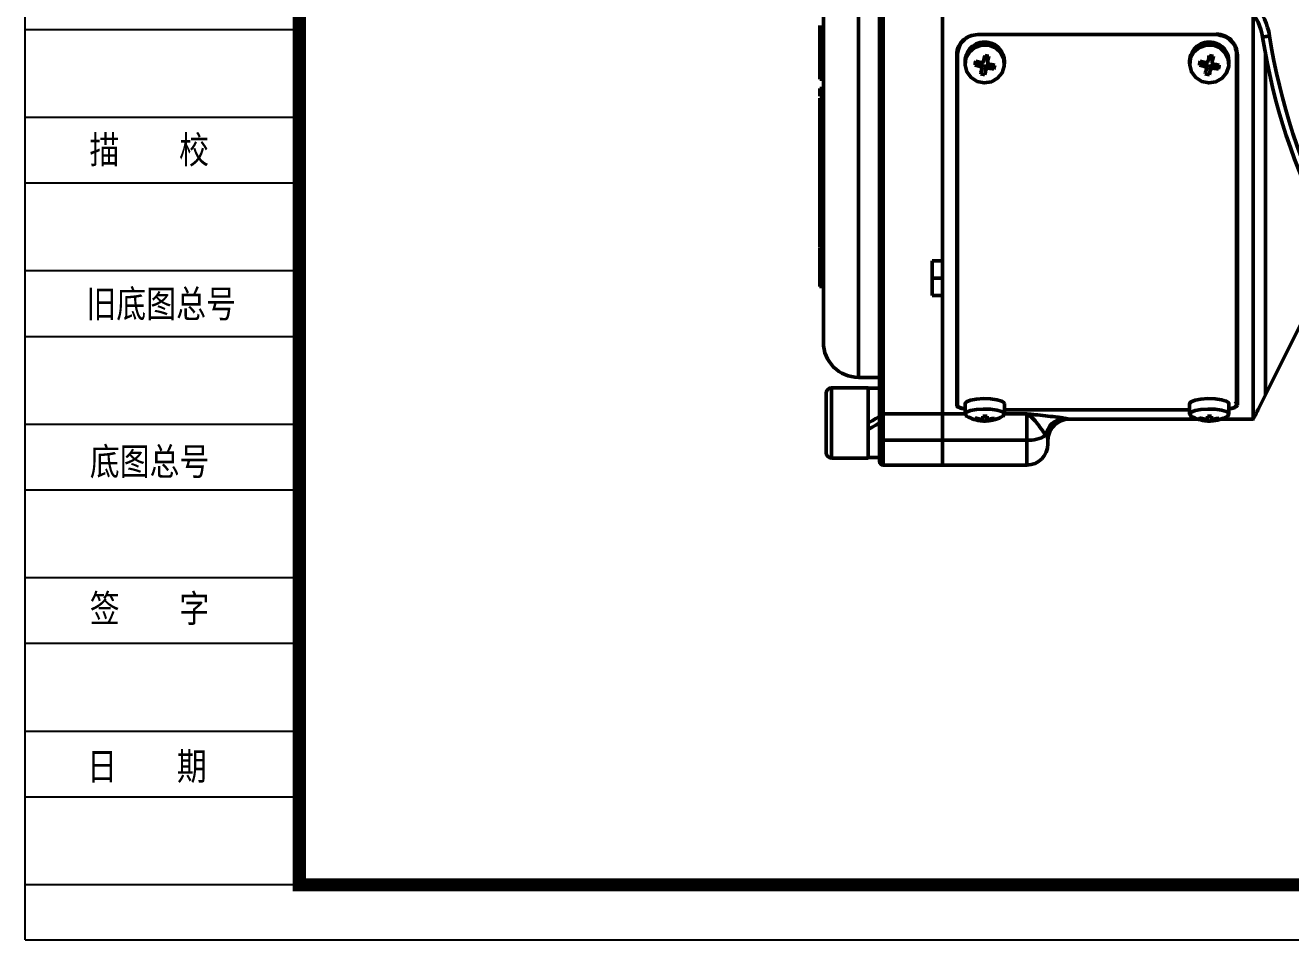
# Model space of a CAD drawing. Header units: millimetres. Extents: x 7343 to 8240, y 5038 to 5694.
# Drawn here: x 7343.4 to 7523.8, y 5038.2 to 5168.5 of the extents above; entities that cross this region are included whole.
import ezdxf

# ---------------------------------------------------------------- set-up
doc = ezdxf.new("R2010")
doc.units = ezdxf.units.MM
doc.layers.add('AM_BOR', color=7, linetype='Continuous', lineweight=50)
doc.styles.add('STYLE1', font='')
doc.styles.get('STYLE1').set_extended_font_data('FangSong_GB2312')

msp = doc.modelspace()

# ---------------------------------------------------------------- linework, layer by layer
for p, q in [((7343.435, 5038.228), (7343.435, 5694.478)), ((7382.497, 5167.915), (7343.435, 5167.915)), ((7382.497, 5155.415), (7343.435, 5155.415)), ((7382.497, 5146.04), (7343.435, 5146.04)), ((7382.497, 5133.54), (7343.435, 5133.54)), ((7382.497, 5124.165), (7343.435, 5124.165)), ((7382.497, 5111.665), (7343.435, 5111.665)), ((7382.497, 5102.29), (7343.435, 5102.29)), ((7382.497, 5089.79), (7343.435, 5089.79)), ((7382.497, 5080.415), (7343.435, 5080.415)), ((7382.497, 5067.915), (7343.435, 5067.915)), ((7382.497, 5058.54), (7343.435, 5058.54)), ((7382.497, 5046.04), (7343.435, 5046.04)), ((7343.435, 5038.228), (8240.31, 5038.228)), ((7343.435, 5038.228), (7343.435, 5038.228))]:
    msp.add_line(p, q)
at = {"const_width": 1.875}
msp.add_lwpolyline([(8232.497, 5686.665), (7382.497, 5686.665), (7382.497, 5046.04), (8232.497, 5046.04)], close=True, dxfattribs=at)
at = {"layer": 'AM_BOR'}
for p, q in [((7457.18, 5123.37), (7457.18, 5238.37)), ((7462.18, 5175.87), (7462.18, 5118.37)), ((7465.18, 5113.66), (7465.18, 5170.534)), ((7465.68, 5170.458), (7465.68, 5113.166)), ((7474.18, 5170.458), (7474.18, 5113.166)), ((7474.18, 5134.971), (7474.18, 5170.458)), ((7518.43, 5112.4), (7518.43, 5170.195)), ((7456.68, 5168.509), (7456.68, 5166.738)), ((7479.18, 5167.213), (7479.18, 5167.313)), ((7513.18, 5167.213), (7479.18, 5167.213)), ((7479.18, 5167.213), (7513.18, 5167.213)), ((7513.18, 5167.213), (7513.18, 5167.313)), ((7456.68, 5166.738), (7457.18, 5166.738)), ((7456.68, 5166.738), (7456.68, 5165.878)), ((7456.68, 5165.878), (7457.18, 5165.878)), ((7456.68, 5165.878), (7456.68, 5165.305)), ((7456.68, 5165.305), (7457.18, 5165.305)), ((7476.28, 5164.525), (7476.555, 5165.613)), ((7456.68, 5164.159), (7457.18, 5164.159)), ((7456.68, 5164.098), (7456.68, 5163.504)), ((7456.68, 5163.617), (7456.68, 5161.646)), ((7456.68, 5163.504), (7457.18, 5163.504)), ((7476.18, 5114.407), (7476.18, 5164.286)), ((7476.28, 5164.404), (7476.28, 5164.525)), ((7476.28, 5114.378), (7476.28, 5164.404)), ((7477.38, 5163.429), (7477.38, 5163.037)), ((7480.081, 5163.79), (7480.591, 5163.686)), ((7480.591, 5163.69), (7480.591, 5163.276)), ((7480.598, 5163.723), (7480.76, 5164.118)), ((7480.598, 5163.723), (7480.598, 5163.338)), ((7482.98, 5163.037), (7482.98, 5163.429)), ((7509.38, 5163.429), (7509.38, 5163.037)), ((7512.081, 5163.79), (7512.591, 5163.686)), ((7512.591, 5163.69), (7512.591, 5163.276)), ((7512.598, 5163.723), (7512.76, 5164.118)), ((7512.598, 5163.723), (7512.598, 5163.338)), ((7514.98, 5163.037), (7514.98, 5163.429)), ((7516.08, 5164.404), (7516.08, 5164.525)), ((7516.08, 5164.404), (7516.08, 5114.378)), ((7516.18, 5114.407), (7516.18, 5164.286)), ((7520.18, 5115.87), (7520.18, 5164.507)), ((7456.68, 5163.34), (7457.18, 5163.34)), ((7456.68, 5161.646), (7457.18, 5161.646)), ((7479.531, 5163.051), (7478.766, 5162.863)), ((7479.531, 5162.666), (7479.531, 5163.051)), ((7479.598, 5163.06), (7479.637, 5163.238)), ((7480.372, 5162.683), (7479.769, 5162.806)), ((7479.769, 5162.381), (7479.769, 5162.795)), ((7480.35, 5162.588), (7480.188, 5161.503)), ((7480.35, 5162.202), (7480.35, 5162.588)), ((7480.683, 5163.066), (7480.635, 5162.848)), ((7480.705, 5162.811), (7480.705, 5162.426)), ((7480.705, 5162.811), (7481.47, 5162.31)), ((7511.531, 5163.051), (7510.766, 5162.863)), ((7511.531, 5162.666), (7511.531, 5163.051)), ((7511.598, 5163.06), (7511.637, 5163.238)), ((7512.372, 5162.683), (7511.769, 5162.806)), ((7511.769, 5162.381), (7511.769, 5162.795)), ((7512.35, 5162.588), (7512.188, 5161.503)), ((7512.35, 5162.202), (7512.35, 5162.588)), ((7512.683, 5163.066), (7512.635, 5162.848)), ((7512.705, 5162.811), (7512.705, 5162.426)), ((7512.705, 5162.811), (7513.47, 5162.31)), ((7456.68, 5161.268), (7457.18, 5161.268)), ((7456.68, 5161.268), (7456.68, 5160.87)), ((7456.68, 5160.87), (7457.18, 5160.87)), ((7456.68, 5159.538), (7457.18, 5159.538)), ((7456.68, 5158.132), (7457.18, 5158.132)), ((7456.68, 5158.132), (7456.68, 5157.767)), ((7456.68, 5157.767), (7457.18, 5157.767)), ((7456.68, 5156.455), (7457.18, 5156.455)), ((7456.68, 5156.455), (7456.68, 5156.035)), ((7456.68, 5156.035), (7457.18, 5156.035)), ((7456.68, 5156.035), (7456.68, 5155.686)), ((7456.68, 5155.686), (7457.18, 5155.686)), ((7456.68, 5154.481), (7457.18, 5154.481)), ((7456.68, 5154.481), (7456.68, 5151.609)), ((7456.68, 5151.609), (7457.18, 5151.609)), ((7456.68, 5151.609), (7456.68, 5151.572)), ((7456.68, 5150.447), (7457.18, 5150.447)), ((7456.68, 5150.419), (7456.68, 5150.173)), ((7456.68, 5150.173), (7456.68, 5148.019)), ((7456.68, 5150.173), (7457.18, 5150.173)), ((7456.68, 5148.019), (7457.18, 5148.019)), ((7456.68, 5148.019), (7456.68, 5147.587)), ((7456.68, 5147.587), (7457.18, 5147.587)), ((7456.68, 5147.587), (7456.68, 5146.955)), ((7456.68, 5146.955), (7457.18, 5146.955)), ((7456.68, 5146.955), (7456.68, 5146.455)), ((7456.68, 5146.455), (7457.18, 5146.455)), ((7456.68, 5145.927), (7457.18, 5145.927)), ((7456.68, 5145.927), (7456.68, 5145.085)), ((7456.68, 5145.085), (7457.18, 5145.085)), ((7456.68, 5144.262), (7457.18, 5144.262)), ((7456.68, 5144.262), (7456.68, 5144.09)), ((7456.68, 5144.09), (7457.18, 5144.09)), ((7456.68, 5144.09), (7456.68, 5143.642)), ((7456.68, 5143.642), (7457.18, 5143.642)), ((7456.68, 5143.151), (7456.618, 5143.151)), ((7456.618, 5142.914), (7456.68, 5142.914)), ((7456.68, 5143.07), (7457.18, 5143.07)), ((7456.68, 5143.07), (7456.68, 5142.699)), ((7456.68, 5142.699), (7457.18, 5142.699)), ((7456.68, 5142.699), (7456.68, 5142.226)), ((7456.68, 5142.226), (7457.18, 5142.226)), ((7456.68, 5142.226), (7456.68, 5141.977)), ((7456.68, 5141.955), (7457.18, 5141.955)), ((7456.68, 5141.955), (7456.68, 5141.482)), ((7456.68, 5141.482), (7457.18, 5141.482)), ((7456.68, 5140.782), (7457.18, 5140.782)), ((7456.68, 5140.782), (7456.68, 5140.383)), ((7456.68, 5140.321), (7457.18, 5140.321)), ((7456.68, 5139.865), (7457.18, 5139.865)), ((7456.68, 5139.302), (7457.18, 5139.302)), ((7456.68, 5138.158), (7457.18, 5138.158)), ((7456.618, 5137.995), (7456.68, 5137.995)), ((7456.68, 5137.986), (7457.18, 5137.986)), ((7456.68, 5137.897), (7456.68, 5137.835)), ((7456.68, 5137.835), (7457.18, 5137.835)), ((7456.68, 5137.808), (7456.68, 5137.742)), ((7456.68, 5137.742), (7456.68, 5137.118)), ((7456.68, 5137.742), (7457.18, 5137.742)), ((7456.68, 5137.118), (7457.18, 5137.118)), ((7456.68, 5137.118), (7456.68, 5136.86)), ((7456.68, 5136.86), (7457.18, 5136.86)), ((7456.68, 5136.765), (7457.18, 5136.765)), ((7456.68, 5136.765), (7456.68, 5136.524)), ((7472.68, 5134.971), (7474.18, 5134.971)), ((7472.68, 5134.971), (7472.68, 5130.021)), ((7456.68, 5133.82), (7457.18, 5133.82)), ((7456.618, 5131.295), (7457.18, 5131.295)), ((7472.68, 5132.5), (7474.18, 5132.5)), ((7472.68, 5130.021), (7474.18, 5130.021)), ((7474.18, 5113.166), (7474.18, 5130.021)), ((7520.18, 5115.87), (7527.18, 5129.87)), ((7462.18, 5118.37), (7465.18, 5118.37)), ((7463.58, 5116.87), (7458.33, 5116.87)), ((7458.33, 5116.87), (7458.33, 5106.87)), ((7463.58, 5116.87), (7463.58, 5106.87)), ((7465.18, 5116.81), (7463.58, 5116.81)), ((7457.58, 5107.62), (7457.58, 5116.12)), ((7519.424, 5114.357), (7520.18, 5115.87)), ((7465.18, 5109.613), (7465.18, 5113.66)), ((7465.68, 5113.166), (7474.18, 5113.166)), ((7465.68, 5113.166), (7465.68, 5109.408)), ((7474.18, 5109.408), (7474.18, 5113.166)), ((7474.18, 5113.166), (7477.38, 5113.166)), ((7477.38, 5114.627), (7477.38, 5113.135)), ((7482.98, 5113.135), (7482.98, 5114.627)), ((7509.38, 5113.745), (7482.98, 5113.745)), ((7482.98, 5113.166), (7486.18, 5113.166)), ((7486.18, 5109.408), (7486.18, 5113.166)), ((7509.38, 5114.627), (7509.38, 5113.135)), ((7514.98, 5113.135), (7514.98, 5114.627)), ((7519.288, 5114.085), (7519.424, 5114.357)), ((7478.872, 5112.57), (7478.791, 5112.436)), ((7479.573, 5112.277), (7479.573, 5112.432)), ((7479.865, 5112.2), (7479.865, 5112.465)), ((7480.455, 5112.851), (7480.446, 5112.15)), ((7480.465, 5112.195), (7480.465, 5112.852)), ((7480.495, 5112.853), (7480.495, 5112.498)), ((7480.495, 5112.853), (7480.495, 5112.501)), ((7480.773, 5112.421), (7480.773, 5112.27)), ((7481.478, 5112.547), (7481.554, 5112.418)), ((7492.175, 5112.4), (7510.594, 5112.4)), ((7492.175, 5112.4), (7492.177, 5112.4)), ((7492.177, 5112.4), (7492.18, 5112.401)), ((7492.177, 5112.399), (7510.596, 5112.399)), ((7510.872, 5112.57), (7510.791, 5112.436)), ((7511.573, 5112.277), (7511.573, 5112.432)), ((7511.865, 5112.2), (7511.865, 5112.465)), ((7512.455, 5112.851), (7512.446, 5112.15)), ((7512.465, 5112.195), (7512.465, 5112.852)), ((7512.495, 5112.853), (7512.495, 5112.498)), ((7512.495, 5112.853), (7512.495, 5112.501)), ((7512.773, 5112.421), (7512.773, 5112.27)), ((7513.478, 5112.547), (7513.554, 5112.418)), ((7513.764, 5112.399), (7518.435, 5112.399)), ((7513.767, 5112.4), (7518.43, 5112.4)), ((7465.18, 5106.37), (7465.18, 5109.613)), ((7465.68, 5109.408), (7474.18, 5109.408)), ((7465.68, 5109.408), (7465.68, 5105.87)), ((7486.18, 5109.408), (7474.18, 5109.408)), ((7474.18, 5109.408), (7474.18, 5105.87)), ((7486.18, 5105.87), (7486.18, 5109.408)), ((7489.18, 5109.405), (7489.18, 5108.87)), ((7458.33, 5106.87), (7463.58, 5106.87)), ((7463.58, 5106.93), (7465.18, 5106.93)), ((7465.68, 5105.87), (7474.18, 5105.87)), ((7474.18, 5105.87), (7486.18, 5105.87))]:
    msp.add_line(p, q, dxfattribs=at)
at = {"layer": 'AM_BOR', "flags": 128}
for points in [[(7519.778, 5166.854), (7519.797, 5166.857), (7519.853, 5166.866), (7519.945, 5166.88), (7520.068, 5166.899), (7520.217, 5166.923), (7520.388, 5166.95), (7520.573, 5166.979), (7520.766, 5167.01)], [(7480.759, 5165.686), (7481.71, 5165.305), (7482.454, 5164.617), (7482.891, 5163.716), (7482.961, 5162.723), (7482.657, 5161.773), (7482.017, 5160.993), (7481.13, 5160.489), (7480.114, 5160.33), (7479.108, 5160.536), (7478.246, 5161.079), (7477.645, 5161.887), (7477.387, 5162.85), (7477.506, 5163.839), (7477.986, 5164.719), (7478.763, 5165.372), (7479.731, 5165.709), (7480.759, 5165.686)], [(7512.759, 5165.686), (7513.71, 5165.305), (7514.454, 5164.617), (7514.891, 5163.716), (7514.961, 5162.723), (7514.657, 5161.773), (7514.017, 5160.993), (7513.13, 5160.489), (7512.114, 5160.33), (7511.108, 5160.536), (7510.246, 5161.079), (7509.645, 5161.887), (7509.387, 5162.85), (7509.506, 5163.839), (7509.986, 5164.719), (7510.763, 5165.372), (7511.731, 5165.709), (7512.759, 5165.686)], [(7477.38, 5114.627), (7477.381, 5114.645), (7477.595, 5114.901), (7478.159, 5115.12), (7478.995, 5115.273), (7479.992, 5115.338), (7481.013, 5115.308), (7481.923, 5115.185), (7482.597, 5114.987), (7482.945, 5114.74), (7482.98, 5114.627)], [(7509.38, 5114.627), (7509.381, 5114.645), (7509.595, 5114.901), (7510.159, 5115.12), (7510.995, 5115.273), (7511.992, 5115.338), (7513.013, 5115.308), (7513.923, 5115.185), (7514.597, 5114.987), (7514.945, 5114.74), (7514.98, 5114.627)], [(7477.381, 5113.153), (7477.595, 5113.409), (7478.159, 5113.629), (7478.995, 5113.781), (7479.992, 5113.847), (7481.013, 5113.816), (7481.923, 5113.693), (7482.597, 5113.495), (7482.945, 5113.249), (7482.919, 5112.987), (7482.759, 5112.858)], [(7477.601, 5112.858), (7477.545, 5112.895), (7477.381, 5113.153)], [(7509.381, 5113.153), (7509.595, 5113.409), (7510.159, 5113.629), (7510.995, 5113.781), (7511.992, 5113.847), (7513.013, 5113.816), (7513.923, 5113.693), (7514.597, 5113.495), (7514.945, 5113.249), (7514.919, 5112.987), (7514.759, 5112.858)], [(7509.601, 5112.858), (7509.545, 5112.895), (7509.381, 5113.153)], [(7463.58, 5111.87), (7464.116, 5112.179), (7464.65, 5112.488), (7465.18, 5112.793)], [(7465.18, 5111.87), (7464.644, 5111.56), (7464.11, 5111.252), (7463.58, 5110.946)], [(7479.846, 5112.154), (7479.848, 5112.152), (7479.851, 5112.153), (7479.853, 5112.156), (7479.855, 5112.16), (7479.858, 5112.167), (7479.86, 5112.176), (7479.863, 5112.186), (7479.865, 5112.199)], [(7480.465, 5112.195), (7480.463, 5112.183), (7480.46, 5112.172), (7480.458, 5112.163), (7480.455, 5112.157), (7480.453, 5112.152), (7480.45, 5112.149), (7480.448, 5112.149), (7480.446, 5112.15)], [(7511.846, 5112.154), (7511.848, 5112.152), (7511.851, 5112.153), (7511.853, 5112.156), (7511.855, 5112.16), (7511.858, 5112.167), (7511.86, 5112.176), (7511.863, 5112.186), (7511.865, 5112.199)], [(7512.465, 5112.195), (7512.463, 5112.183), (7512.46, 5112.172), (7512.458, 5112.163), (7512.455, 5112.157), (7512.453, 5112.152), (7512.45, 5112.149), (7512.448, 5112.149), (7512.446, 5112.15)], [(7465.18, 5109.613), (7465.19, 5109.573), (7465.218, 5109.535), (7465.264, 5109.499), (7465.327, 5109.468), (7465.402, 5109.442), (7465.489, 5109.424), (7465.583, 5109.412), (7465.68, 5109.408)]]:
    msp.add_lwpolyline(points, dxfattribs=at)
at = {"layer": 'AM_BOR'}
for centre, radius, start, end in [((7511.876, 5165.608), 8, 8.95921, 72.52607), ((7511.876, 5165.608), 9, 8.95921, 72.52607), ((7608.68, 5180.87), 89, 188.95921, 261.04079), ((7480.157, 5163.368), 2.777, 77.46102, 178.72896), ((7480.253, 5163.398), 2.728, 0.65234, 79.2939), ((7512.157, 5163.368), 2.777, 77.461, 178.72911), ((7512.253, 5163.398), 2.728, 0.65211, 79.29413), ((7608.68, 5180.87), 90, 188.95921, 261.04079), ((7488.652, 5160.999), 10.06, 166.01243, 169.32247), ((7484.111, 5182.132), 19.416, 254.40136, 256.73312), ((7387.784, 5182.982), 94.271, 348.04671, 348.53114), ((7476.855, 5146.517), 18.029, 77.49253, 79.39682), ((7387.886, 5182.963), 94.766, 348.04798, 348.52988), ((7520.649, 5161), 10.057, 166.01125, 169.32222), ((7516.109, 5182.125), 19.409, 254.40093, 256.73354), ((7419.519, 5183.037), 94.542, 348.04741, 348.53045), ((7508.855, 5146.516), 18.03, 77.49246, 79.39661), ((7420.645, 5182.806), 93.991, 348.04547, 348.53134), ((7483.987, 5181.563), 19.415, 254.4014, 256.73333), ((7479.479, 5162.796), 0.29, 2.04619, 65.84513), ((7412.15, 5177.591), 69.315, 346.6807, 347.27418), ((7481.276, 5168.322), 6.906, 255.95788, 260.93056), ((7413.215, 5177.361), 68.824, 346.67859, 347.27629), ((7480.641, 5162.548), 0.301, 91.07862, 153.29984), ((7483.82, 5180.394), 18.236, 260.16571, 262.59744), ((7483.945, 5180.966), 18.24, 260.16598, 262.59717), ((7473.421, 5164.367), 8.308, 345.66333, 349.67158), ((7515.984, 5181.555), 19.407, 254.40104, 256.73396), ((7511.479, 5162.796), 0.29, 2.04326, 65.84806), ((7444.487, 5177.514), 68.97, 346.67864, 347.27508), ((7513.277, 5168.324), 6.907, 255.9586, 260.93012), ((7445.074, 5177.394), 68.97, 346.67864, 347.27508), ((7512.641, 5162.548), 0.301, 91.08171, 153.29822), ((7515.82, 5180.396), 18.238, 260.1659, 262.59742), ((7515.944, 5180.963), 18.237, 260.16573, 262.59742), ((7505.403, 5164.371), 8.327, 345.66779, 349.66711), ((7462.18, 5123.37), 5, 180, 270), ((7458.33, 5116.12), 0.75, 90, 180), ((7465.677, 5113.663), 0.497, 180.3367, 270.33398), ((7480.18, 5117.141), 5, 238.95085, 266.19484), ((7479.547, 5112.439), 0.756, 168.57262, 180.22598), ((7480.204, 5117.393), 5.155, 254.08664, 262.96294), ((7480.22, 5117.547), 5.155, 254.08709, 262.96249), ((7480.178, 5117.172), 5.029, 266.21664, 273.05459), ((7462.129, 5113.665), 17.804, 356.26218, 357.39934), ((7480.258, 5119.677), 6.829, 267.11848, 272.15273), ((7480.18, 5117.141), 5, 273.07648, 301.04915), ((7462.784, 5113.657), 17.748, 356.26281, 357.40353), ((7480.21, 5117.357), 5.118, 276.31464, 285.23333), ((7480.224, 5117.511), 5.12, 276.31566, 285.23126), ((7481.024, 5112.548), 0.546, 346.31888, 2.46811), ((7491.766, 5109.623), 2.931, 93.88246, 170.70179), ((7492.178, 5109.398), 3.002, 90.05015, 178.11858), ((7492.178, 5109.403), 2.998, 89.96189, 179.96193), ((7512.18, 5117.141), 5, 238.95085, 266.19484), ((7511.549, 5112.439), 0.758, 168.58694, 180.20613), ((7512.205, 5117.394), 5.156, 254.08728, 262.96252), ((7512.22, 5117.547), 5.156, 254.08723, 262.96235), ((7512.178, 5117.172), 5.029, 266.21665, 273.05458), ((7494.045, 5113.669), 17.888, 356.26606, 357.39787), ((7512.258, 5119.678), 6.829, 267.11852, 272.1527), ((7512.18, 5117.141), 5, 273.07648, 301.04915), ((7494.707, 5113.662), 17.826, 356.26407, 357.39985), ((7512.21, 5117.357), 5.118, 276.31478, 285.2332), ((7512.224, 5117.511), 5.12, 276.31552, 285.23139), ((7513.023, 5112.548), 0.546, 346.32495, 2.46757), ((7486.457, 5113.935), 4.536, 266.49901, 302.19581), ((7458.33, 5107.62), 0.75, 180, 270), ((7486.18, 5108.87), 3, 270, 0), ((7465.68, 5106.37), 0.5, 180, 270)]:
    msp.add_arc(centre, radius, start, end, dxfattribs=at)
for centre, major_axis, ratio, start_param, end_param in [((7480.891, 5163.663), (0.299, -0.038), 0.5294509, 3.0005422, 3.2358697), ((7512.891, 5163.663), (0.299, -0.038), 0.5294509, 3.0005422, 3.2358697), ((7479.469, 5162.768), (0.259, 0.245), 0.6217317, 0.5948626, 0.8301902), ((7480.643, 5162.528), (0.039, 0.42), 0.7089388, 1.2586327, 1.4939602), ((7480.643, 5162.528), (-0.22, 0.311), 0.6569739, 5.2532317, 5.4885592), ((7511.469, 5162.768), (0.259, 0.245), 0.6217317, 0.5948626, 0.8301902), ((7512.643, 5162.528), (0.039, 0.42), 0.7089388, 1.2586327, 1.4939602), ((7512.643, 5162.528), (-0.22, 0.311), 0.6569739, 5.2532317, 5.4885592)]:
    msp.add_ellipse(centre, major_axis=major_axis, ratio=ratio, start_param=start_param, end_param=end_param, dxfattribs=at)
for points, knots in [([(7476.18, 5164.286), (7476.18, 5164.479), (7476.2, 5164.668), (7476.276, 5165.04), (7476.333, 5165.226), (7476.484, 5165.58), (7476.576, 5165.748), (7476.793, 5166.066), (7476.92, 5166.217), (7477.196, 5166.487), (7477.347, 5166.609), (7477.675, 5166.823), (7477.849, 5166.915), (7478.39, 5167.135), (7478.784, 5167.213), (7479.18, 5167.213)], [0, 0, 0, 0, 0.125, 0.125, 0.25, 0.25, 0.375, 0.375, 0.5, 0.5, 0.625, 0.625, 0.75, 0.75, 1, 1, 1, 1]), ([(7476.28, 5164.404), (7476.347, 5164.799), (7476.469, 5165.526), (7477.104, 5166.461), (7478.045, 5167.082), (7478.798, 5167.169), (7479.18, 5167.213)], [0, 0, 0, 0, 0.2713033, 0.5002517, 0.7460826, 1, 1, 1, 1]), ([(7513.18, 5167.313), (7513.581, 5167.247), (7514.317, 5167.127), (7515.188, 5166.637), (7515.471, 5166.171), (7515.579, 5165.994)], [0, 0, 0, 0, 0.4247656, 0.7808663, 1, 1, 1, 1]), ([(7513.18, 5167.213), (7513.378, 5167.213), (7513.573, 5167.194), (7513.956, 5167.119), (7514.147, 5167.063), (7514.51, 5166.915), (7514.682, 5166.825), (7515.008, 5166.612), (7515.163, 5166.489), (7515.439, 5166.218), (7515.564, 5166.071), (7515.783, 5165.751), (7515.876, 5165.581), (7516.101, 5165.054), (7516.18, 5164.671), (7516.18, 5164.286)], [0, 0, 0, 0, 0.125, 0.125, 0.25, 0.25, 0.375, 0.375, 0.5, 0.5, 0.625, 0.625, 0.75, 0.75, 1, 1, 1, 1]), ([(7513.18, 5167.213), (7513.585, 5167.149), (7514.33, 5167.033), (7515.293, 5166.425), (7515.943, 5165.513), (7516.034, 5164.777), (7516.08, 5164.404)], [0, 0, 0, 0, 0.2706529, 0.4979534, 0.7454777, 1, 1, 1, 1]), ([(7456.68, 5165.305), (7456.68, 5165.091), (7456.68, 5164.709), (7456.68, 5164.327), (7456.68, 5164.159)], [0, 0, 0, 0, 0.5599951, 1, 1, 1, 1]), ([(7479.655, 5163.234), (7479.689, 5163.229), (7479.755, 5163.22), (7479.854, 5163.249), (7479.935, 5163.307), (7479.989, 5163.381), (7480.004, 5163.435), (7480.011, 5163.458)], [0, 0, 0, 0, 0.2135131, 0.4270857, 0.6389634, 0.850109, 1, 1, 1, 1]), ([(7511.655, 5163.234), (7511.689, 5163.229), (7511.755, 5163.22), (7511.854, 5163.249), (7511.935, 5163.307), (7511.989, 5163.381), (7512.004, 5163.435), (7512.011, 5163.458)], [0, 0, 0, 0, 0.213498, 0.4270712, 0.6389623, 0.8501086, 1, 1, 1, 1]), ([(7456.68, 5161.646), (7456.68, 5161.61), (7456.68, 5161.559), (7456.68, 5161.41), (7456.68, 5161.316), (7456.68, 5161.268)], [0, 0, 0, 0, 0.5604857, 0.7801167, 1, 1, 1, 1]), ([(7479.763, 5162.322), (7479.766, 5162.354), (7479.774, 5162.416), (7479.742, 5162.51), (7479.683, 5162.589), (7479.608, 5162.643), (7479.554, 5162.659), (7479.531, 5162.666)], [0, 0, 0, 0, 0.2134896, 0.4270554, 0.6389391, 0.8500968, 1, 1, 1, 1]), ([(7480.705, 5162.426), (7480.672, 5162.429), (7480.605, 5162.434), (7480.507, 5162.403), (7480.425, 5162.345), (7480.372, 5162.274), (7480.356, 5162.223), (7480.35, 5162.202)], [0, 0, 0, 0, 0.21348147, 0.42705272, 0.6389541, 0.85010492, 1, 1, 1, 1]), ([(7480.598, 5163.338), (7480.594, 5163.304), (7480.587, 5163.238), (7480.618, 5163.142), (7480.677, 5163.063), (7480.752, 5163.013), (7480.807, 5162.999), (7480.829, 5162.994)], [0, 0, 0, 0, 0.2134984, 0.4270743, 0.6389616, 0.8501209, 1, 1, 1, 1]), ([(7511.763, 5162.322), (7511.766, 5162.354), (7511.774, 5162.416), (7511.742, 5162.51), (7511.683, 5162.589), (7511.608, 5162.643), (7511.554, 5162.659), (7511.531, 5162.666)], [0, 0, 0, 0, 0.2134939, 0.4270642, 0.6389616, 0.8501235, 1, 1, 1, 1]), ([(7512.705, 5162.426), (7512.672, 5162.429), (7512.605, 5162.434), (7512.507, 5162.403), (7512.425, 5162.345), (7512.371, 5162.274), (7512.356, 5162.223), (7512.35, 5162.202)], [0, 0, 0, 0, 0.213499, 0.4270568, 0.6389471, 0.8501087, 1, 1, 1, 1]), ([(7512.598, 5163.338), (7512.594, 5163.304), (7512.587, 5163.238), (7512.618, 5163.142), (7512.677, 5163.063), (7512.752, 5163.013), (7512.807, 5162.999), (7512.829, 5162.994)], [0, 0, 0, 0, 0.2134947, 0.4270676, 0.6389519, 0.8501081, 1, 1, 1, 1]), ([(7456.68, 5159.538), (7456.68, 5159.175), (7456.68, 5158.806), (7456.68, 5158.459), (7456.68, 5158.454)], [0, 0, 0, 0, 0.9847036, 1, 1, 1, 1]), ([(7456.68, 5157.767), (7456.68, 5157.524), (7456.68, 5157.091), (7456.68, 5156.649), (7456.68, 5156.455)], [0, 0, 0, 0, 0.55999446, 1, 1, 1, 1]), ([(7456.68, 5155.686), (7456.68, 5155.464), (7456.68, 5155.066), (7456.68, 5154.66), (7456.68, 5154.481)], [0, 0, 0, 0, 0.5600014, 1, 1, 1, 1]), ([(7456.68, 5151.609), (7456.68, 5151.394), (7456.68, 5151.01), (7456.68, 5150.619), (7456.68, 5150.447)], [0, 0, 0, 0, 0.5599965, 1, 1, 1, 1]), ([(7456.68, 5146.455), (7456.68, 5146.364), (7456.68, 5146.201), (7456.68, 5146.011), (7456.68, 5145.927)], [0, 0, 0, 0, 0.5599494, 1, 1, 1, 1]), ([(7456.68, 5145.085), (7456.68, 5144.929), (7456.68, 5144.65), (7456.68, 5144.38), (7456.68, 5144.262)], [0, 0, 0, 0, 0.5599911, 1, 1, 1, 1]), ([(7456.68, 5143.642), (7456.68, 5143.54), (7456.68, 5143.357), (7456.68, 5143.158), (7456.68, 5143.07)], [0, 0, 0, 0, 0.5599788, 1, 1, 1, 1]), ([(7456.68, 5141.482), (7456.68, 5141.355), (7456.68, 5141.129), (7456.68, 5140.888), (7456.68, 5140.782)], [0, 0, 0, 0, 0.5599955, 1, 1, 1, 1]), ([(7456.68, 5140.321), (7456.68, 5140.221), (7456.68, 5140.042), (7456.68, 5139.919), (7456.68, 5139.865)], [0, 0, 0, 0, 0.559904, 1, 1, 1, 1]), ([(7456.68, 5139.865), (7456.68, 5139.762), (7456.68, 5139.578), (7456.68, 5139.386), (7456.68, 5139.302)], [0, 0, 0, 0, 0.5600111, 1, 1, 1, 1]), ([(7456.68, 5139.422), (7456.68, 5139.181), (7456.68, 5138.75), (7456.68, 5138.339), (7456.68, 5138.158)], [0, 0, 0, 0, 0.5595669, 1, 1, 1, 1]), ([(7456.68, 5138.158), (7456.68, 5138.143), (7456.68, 5138.115), (7456.68, 5138.025), (7456.68, 5137.986)], [0, 0, 0, 0, 0.55967853, 1, 1, 1, 1]), ([(7456.68, 5136.765), (7456.68, 5136.73), (7456.68, 5136.66), (7456.68, 5136.295), (7456.68, 5135.598), (7456.68, 5134.73), (7456.68, 5134.123), (7456.68, 5133.82)], [0, 0, 0, 0, 0.1870838, 0.3734469, 0.5592634, 0.7793025, 1, 1, 1, 1]), ([(7456.68, 5133.82), (7456.68, 5133.44), (7456.68, 5132.685), (7456.68, 5131.736), (7456.68, 5131.326), (7456.68, 5131.326), (7456.68, 5131.326)], [0, 0, 0, 0, 0.3030068, 0.6027807, 0.8395637, 1, 1, 1, 1]), ([(7515.786, 5114.662), (7515.914, 5114.719), (7516.143, 5114.82), (7516.169, 5114.942), (7516.18, 5114.996)], [0, 0, 0, 0, 0.5598847, 1, 1, 1, 1]), ([(7477.38, 5113.871), (7477.355, 5113.873), (7477.035, 5113.909), (7476.603, 5114.036), (7476.23, 5114.22), (7476.194, 5114.354), (7476.18, 5114.407)], [0, 0, 0, 0, 0.0306413, 0.395201, 0.7596375, 1, 1, 1, 1]), ([(7477.38, 5113.884), (7477.297, 5113.894), (7476.894, 5113.944), (7476.428, 5114.113), (7476.33, 5114.289), (7476.28, 5114.378)], [0, 0, 0, 0, 0.1137057, 0.5506755, 1, 1, 1, 1]), ([(7489.18, 5112.849), (7488.715, 5112.9), (7488.223, 5112.951), (7487.466, 5113.03), (7487.211, 5113.056), (7486.697, 5113.11), (7486.44, 5113.137), (7486.18, 5113.166)], [0, 0, 0, 0, 0.5, 0.5, 0.75, 0.75, 1, 1, 1, 1]), ([(7488.874, 5110.097), (7488.688, 5110.386), (7488.455, 5110.71), (7487.986, 5111.357), (7487.748, 5111.678), (7487.286, 5112.255), (7487.061, 5112.51), (7486.618, 5112.92), (7486.399, 5113.073), (7486.18, 5113.166)], [0, 0, 0, 0, 0.25, 0.25, 0.5, 0.5, 0.75, 0.75, 1, 1, 1, 1]), ([(7516.18, 5114.407), (7516.146, 5114.328), (7516.077, 5114.168), (7515.627, 5113.983), (7515.171, 5113.908), (7514.98, 5113.877)], [0, 0, 0, 0, 0.36732274, 0.73465521, 1, 1, 1, 1]), ([(7516.08, 5114.378), (7516.009, 5114.284), (7515.878, 5114.111), (7515.441, 5113.941), (7515.063, 5113.894), (7514.98, 5113.883)], [0, 0, 0, 0, 0.4804227, 0.8858409, 1, 1, 1, 1]), ([(7518.43, 5112.4), (7518.43, 5112.396), (7518.436, 5112.405), (7518.46, 5112.447), (7518.479, 5112.48), (7518.549, 5112.614), (7518.617, 5112.748), (7518.782, 5113.075), (7518.88, 5113.271), (7519.09, 5113.69), (7519.204, 5113.917), (7519.32, 5114.149)], [0, 0, 0, 0, 0.125, 0.125, 0.25, 0.25, 0.5, 0.5, 0.75, 0.75, 1, 1, 1, 1]), ([(7479.865, 5112.199), (7479.863, 5112.204), (7479.858, 5112.214), (7479.809, 5112.233), (7479.736, 5112.251), (7479.652, 5112.267), (7479.596, 5112.274), (7479.573, 5112.277)], [0, 0, 0, 0, 0.2135008, 0.4270746, 0.6389563, 0.8501143, 1, 1, 1, 1]), ([(7479.588, 5112.43), (7479.621, 5112.427), (7479.688, 5112.421), (7479.779, 5112.429), (7479.849, 5112.449), (7479.888, 5112.475), (7479.893, 5112.496), (7479.895, 5112.504)], [0, 0, 0, 0, 0.21349191, 0.42707282, 0.63896651, 0.85011454, 1, 1, 1, 1]), ([(7480.773, 5112.27), (7480.739, 5112.265), (7480.672, 5112.257), (7480.581, 5112.24), (7480.512, 5112.222), (7480.473, 5112.207), (7480.467, 5112.199), (7480.465, 5112.195)], [0, 0, 0, 0, 0.21349422, 0.4270548, 0.63895463, 0.85011183, 1, 1, 1, 1]), ([(7480.495, 5112.501), (7480.498, 5112.489), (7480.502, 5112.464), (7480.551, 5112.437), (7480.625, 5112.42), (7480.708, 5112.416), (7480.764, 5112.42), (7480.788, 5112.422)], [0, 0, 0, 0, 0.2134881, 0.4270553, 0.6389599, 0.8501149, 1, 1, 1, 1]), ([(7491.567, 5112.547), (7491.429, 5112.569), (7491.27, 5112.593), (7490.923, 5112.641), (7490.734, 5112.666), (7490.129, 5112.742), (7489.672, 5112.795), (7489.18, 5112.849)], [0, 0, 0, 0, 0.25, 0.25, 0.5, 0.5, 1, 1, 1, 1]), ([(7491.567, 5112.547), (7491.773, 5112.514), (7491.92, 5112.485), (7492.067, 5112.447), (7492.103, 5112.436), (7492.154, 5112.416), (7492.168, 5112.407), (7492.175, 5112.4)], [0, 0, 0, 0, 0.5, 0.5, 0.75, 0.75, 1, 1, 1, 1]), ([(7511.865, 5112.199), (7511.863, 5112.204), (7511.858, 5112.214), (7511.809, 5112.233), (7511.736, 5112.251), (7511.652, 5112.267), (7511.596, 5112.274), (7511.573, 5112.277)], [0, 0, 0, 0, 0.2135026, 0.4270759, 0.6389571, 0.8501147, 1, 1, 1, 1]), ([(7511.588, 5112.43), (7511.621, 5112.427), (7511.688, 5112.421), (7511.779, 5112.429), (7511.849, 5112.449), (7511.888, 5112.475), (7511.893, 5112.496), (7511.895, 5112.504)], [0, 0, 0, 0, 0.2135067, 0.4270728, 0.6389656, 0.8501129, 1, 1, 1, 1]), ([(7512.773, 5112.27), (7512.739, 5112.265), (7512.672, 5112.257), (7512.581, 5112.24), (7512.512, 5112.222), (7512.473, 5112.207), (7512.467, 5112.199), (7512.465, 5112.195)], [0, 0, 0, 0, 0.2135054, 0.4270756, 0.6389601, 0.8501194, 1, 1, 1, 1]), ([(7512.495, 5112.501), (7512.498, 5112.489), (7512.502, 5112.464), (7512.551, 5112.437), (7512.624, 5112.42), (7512.708, 5112.416), (7512.764, 5112.42), (7512.788, 5112.422)], [0, 0, 0, 0, 0.2134884, 0.4270632, 0.638945, 0.8501147, 1, 1, 1, 1]), ([(7489.178, 5109.497), (7489.172, 5109.601), (7489.157, 5109.712), (7489.068, 5109.918), (7488.994, 5110.013), (7488.874, 5110.097)], [0, 0, 0, 0, 0.5, 0.5, 1, 1, 1, 1])]:
    msp.add_open_spline(points, degree=3, knots=knots, dxfattribs=at)
for points in [[(7476.18, 5114.996), (7476.18, 5114.913), (7476.236, 5114.835), (7476.349, 5114.762)], [(7489.18, 5109.405), (7489.18, 5109.432), (7489.179, 5109.462), (7489.178, 5109.497)]]:
    msp.add_open_spline(points, degree=3, dxfattribs=at)

# ---------------------------------------------------------------- texts
at = {"style": 'STYLE1', "width": 0.8}
for s, p in [('描    校', (7352.586, 5148.84)), ('旧底图总号', (7352.136, 5126.898)), ('底图总号', (7352.622, 5104.43)), ('签    字', (7352.622, 5083.483)), ('日    期', (7352.258, 5060.996))]:
    msp.add_text(s, height=3.9062, dxfattribs=at).set_placement(p)

doc.saveas('drawing.dxf')
